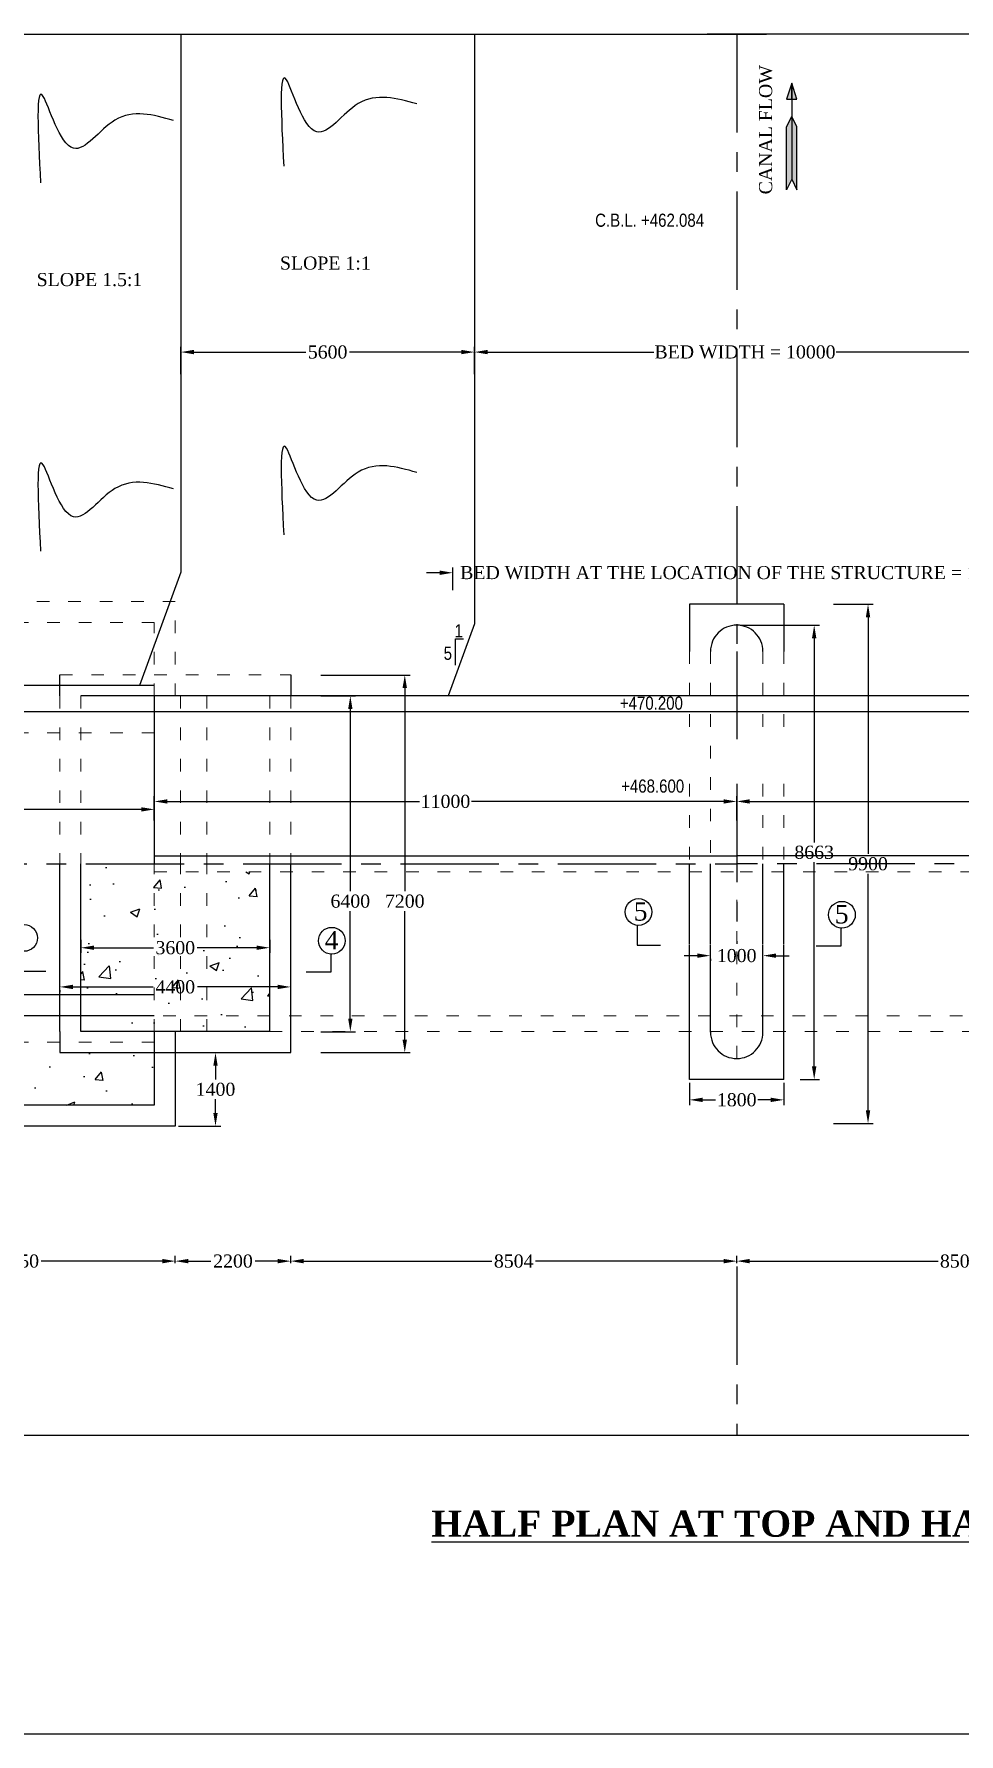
# Model space of a CAD drawing. Header units: millimetres. Extents: x 80 to 6605, y 46 to 2491.
# Drawn here: x 5685 to 5861.4, y 767.8 to 1092 of the extents above; entities that cross this region are included whole.
import ezdxf
from ezdxf.enums import TextEntityAlignment as Align

# ---------------------------------------------------------------- set-up
doc = ezdxf.new("R2010")
doc.units = ezdxf.units.MM
doc.linetypes.add('ACAD_ISO03W100', pattern=[30, 12, -18])
doc.linetypes.add('CENTER', pattern=[2, 1.25, -0.25, 0.25, -0.25])
doc.layers.add('TEXT_GENERAL', color=4, linetype='Continuous')
doc.styles.add('ARIAL NARROW', font='ARIALN.TTF')
doc.styles.get("Standard").update_dxf_attribs({"font": 'times.ttf', "height": 2.5})
doc.styles.add('TNR_2.5', font='times.ttf', dxfattribs={"height": 2.5})
doc.dimstyles.get("Standard").update_dxf_attribs({"dimtxt": 0.18, "dimasz": 0.18, "dimexe": 0.18, "dimexo": 0.0625, "dimgap": 0.09, "dimtad": 0, "dimtih": 1, "dimtoh": 1, "dimdec": 4, "dimzin": 0, "dimdsep": 46, "dimtxsty": 'Standard', "dimcen": 0.09, "dimadec": 0, "dimazin": 0, "dimtfac": 1, "dimtdec": 4, "dimtofl": 0, "dimtmove": 0, "dimatfit": 3, "dimfxl": 1, "dimtolj": 1, "dimtzin": 0, "dimarcsym": 0})
doc.dimstyles.new('STYLE_ESH', dxfattribs={"dimtxt": 2.5, "dimasz": 2.5, "dimexe": 1, "dimexo": 0.625, "dimtad": 0, "dimtih": 1, "dimtoh": 1, "dimdec": 0, "dimlfac": 100, "dimzin": 9, "dimdsep": 46, "dimtxsty": 'TNR_2.5', "dimcen": 2.5, "dimadec": 0, "dimazin": 2, "dimtfac": 1, "dimtdec": 0, "dimtofl": 0, "dimtmove": 2, "dimatfit": 3, "dimfxl": 1, "dimarcsym": 0})

# ---------------------------------------------------------------- blocks, each defined once
blk = doc.blocks.new('*D120')
at = {"color": 0, "lineweight": -2, "transparency": 16777216}
for p, q in [((5809.98, 891.99), (5809.98, 887.74)), ((5827.98, 891.99), (5827.98, 887.74)), ((5812.48, 888.74), (5814.95, 888.74)), ((5825.48, 888.74), (5823.02, 888.74))]:
    blk.add_line(p, q, dxfattribs=at)
at = {"color": 0, "transparency": 16777216}
for points in [[(5812.48, 889.15), (5812.48, 888.32), (5809.98, 888.74)], [(5825.48, 889.15), (5825.48, 888.32), (5827.98, 888.74)]]:
    blk.add_solid(points, dxfattribs=at)
at = {"layer": 'Defpoints', "color": 0, "transparency": 16777216}
for p in [(5809.98, 892.62), (5827.98, 892.62), (5827.98, 888.74)]:
    blk.add_point(p, dxfattribs=at)
at = {"color": 0, "transparency": 16777216, "insert": (5818.98, 888.74), "char_height": 2.5, "attachment_point": 5, "style": 'TNR_2.5'}
blk.add_mtext('1800', dxfattribs=at)
blk = doc.blocks.new('*D121')
at = {"color": 0, "lineweight": -2, "transparency": 16777216}
for p, q in [((5811.48, 916.23), (5808.98, 916.23)), ((5813.98, 915.61), (5813.98, 915.23)), ((5823.98, 916.86), (5823.98, 917.23)), ((5826.48, 916.23), (5828.98, 916.23))]:
    blk.add_line(p, q, dxfattribs=at)
at = {"color": 0, "transparency": 16777216}
for points in [[(5811.48, 916.65), (5811.48, 915.82), (5813.98, 916.23)], [(5826.48, 916.65), (5826.48, 915.82), (5823.98, 916.23)]]:
    blk.add_solid(points, dxfattribs=at)
at = {"layer": 'Defpoints', "color": 0, "transparency": 16777216}
for p in [(5813.98, 916.23), (5823.98, 916.23), (5823.98, 916.23)]:
    blk.add_point(p, dxfattribs=at)
at = {"color": 0, "transparency": 16777216, "insert": (5818.98, 916.23), "char_height": 2.5, "attachment_point": 5, "style": 'TNR_2.5'}
blk.add_mtext('1000', dxfattribs=at)
blk = doc.blocks.new('*D122')
at = {"color": 0, "lineweight": -2, "transparency": 16777216}
for p, q in [((5768.98, 1031.94), (5768.98, 1032.31)), ((5771.48, 1031.31), (5803.15, 1031.31)), ((5869.63, 1031.31), (5837.96, 1031.31)), ((5872.13, 1030.69), (5872.13, 1030.31))]:
    blk.add_line(p, q, dxfattribs=at)
at = {"color": 0, "transparency": 16777216}
for points in [[(5771.48, 1031.73), (5771.48, 1030.9), (5768.98, 1031.31)], [(5869.63, 1031.73), (5869.63, 1030.9), (5872.13, 1031.31)]]:
    blk.add_solid(points, dxfattribs=at)
at = {"layer": 'Defpoints', "color": 0, "transparency": 16777216}
for p in [(5768.98, 1031.31), (5872.13, 1031.31), (5872.13, 1031.31)]:
    blk.add_point(p, dxfattribs=at)
at = {"color": 0, "transparency": 16777216, "insert": (5820.56, 1031.31), "char_height": 2.5, "attachment_point": 5, "style": 'TNR_2.5'}
blk.add_mtext('BED WIDTH = 10000', dxfattribs=at)
blk = doc.blocks.new('*D123')
at = {"color": 0, "lineweight": -2, "transparency": 16777216}
for p, q in [((5712.98, 1027.09), (5712.98, 1032.31)), ((5715.48, 1031.31), (5736.82, 1031.31)), ((5766.48, 1031.31), (5745.14, 1031.31)), ((5768.98, 1027.09), (5768.98, 1032.31))]:
    blk.add_line(p, q, dxfattribs=at)
at = {"color": 0, "transparency": 16777216}
for points in [[(5715.48, 1031.73), (5715.48, 1030.9), (5712.98, 1031.31)], [(5766.48, 1031.73), (5766.48, 1030.9), (5768.98, 1031.31)]]:
    blk.add_solid(points, dxfattribs=at)
at = {"layer": 'Defpoints', "color": 0, "transparency": 16777216}
for p in [(5712.98, 1031.31), (5712.98, 1026.46), (5768.98, 1026.46)]:
    blk.add_point(p, dxfattribs=at)
at = {"color": 0, "transparency": 16777216, "insert": (5740.98, 1031.31), "char_height": 2.5, "attachment_point": 5, "style": 'TNR_2.5'}
blk.add_mtext('5600', dxfattribs=at)
blk = doc.blocks.new('*D124')
at = {"color": 0, "lineweight": -2, "transparency": 16777216}
for p, q in [((5762.35, 989.24), (5759.85, 989.24)), ((5764.85, 985.89), (5764.85, 990.24)), ((5873.74, 983.53), (5873.74, 990.24)), ((5876.24, 989.24), (5878.74, 989.24))]:
    blk.add_line(p, q, dxfattribs=at)
at = {"color": 0, "transparency": 16777216}
for points in [[(5762.35, 989.66), (5762.35, 988.82), (5764.85, 989.24)], [(5876.24, 989.66), (5876.24, 988.82), (5873.74, 989.24)]]:
    blk.add_solid(points, dxfattribs=at)
at = {"layer": 'Defpoints', "color": 0, "transparency": 16777216}
for p in [(5873.74, 989.24), (5764.85, 985.27), (5873.74, 982.91)]:
    blk.add_point(p, dxfattribs=at)
at = {"color": 0, "transparency": 16777216, "insert": (5819.29, 989.24), "char_height": 2.5, "attachment_point": 5, "style": 'TNR_2.5'}
blk.add_mtext('BED WIDTH AT THE LOCATION OF THE STRUCTURE = 11000', dxfattribs=at)
blk = doc.blocks.new('*D198')
at = {"color": 0, "lineweight": -2, "transparency": 16777216}
for p, q in [((5819.61, 979.24), (5834.75, 979.24)), ((5833.75, 976.74), (5833.75, 937.83)), ((5833.75, 895.12), (5833.75, 934.04)), ((5831.11, 892.62), (5834.75, 892.62))]:
    blk.add_line(p, q, dxfattribs=at)
at = {"color": 0, "transparency": 16777216}
for points in [[(5833.33, 976.74), (5834.17, 976.74), (5833.75, 979.24)], [(5833.33, 895.12), (5834.17, 895.12), (5833.75, 892.62)]]:
    blk.add_solid(points, dxfattribs=at)
at = {"layer": 'Defpoints', "color": 0, "transparency": 16777216}
for p in [(5818.98, 979.24), (5830.48, 892.62), (5833.75, 892.62)]:
    blk.add_point(p, dxfattribs=at)
at = {"color": 0, "transparency": 16777216, "insert": (5833.75, 935.93), "char_height": 2.5, "attachment_point": 5, "style": 'TNR_2.5'}
blk.add_mtext('8663', dxfattribs=at)
blk = doc.blocks.new('*D199')
at = {"color": 0, "lineweight": -2, "transparency": 16777216}
for p, q in [((5837.44, 983.24), (5845.02, 983.24)), ((5844.02, 980.74), (5844.02, 935.64)), ((5844.02, 886.74), (5844.02, 931.84)), ((5837.44, 884.24), (5845.02, 884.24))]:
    blk.add_line(p, q, dxfattribs=at)
at = {"color": 0, "transparency": 16777216}
for points in [[(5843.6, 980.74), (5844.44, 980.74), (5844.02, 983.24)], [(5843.6, 886.74), (5844.44, 886.74), (5844.02, 884.24)]]:
    blk.add_solid(points, dxfattribs=at)
at = {"layer": 'Defpoints', "color": 0, "transparency": 16777216}
for p in [(5836.81, 983.24), (5836.81, 884.24), (5844.02, 884.24)]:
    blk.add_point(p, dxfattribs=at)
at = {"color": 0, "transparency": 16777216, "insert": (5844.02, 933.74), "char_height": 2.5, "attachment_point": 5, "style": 'TNR_2.5'}
blk.add_mtext('9900', dxfattribs=at)
blk = doc.blocks.new('*D220')
at = {"color": 0, "lineweight": -2, "transparency": 16777216}
for p, q in [((5739.67, 965.74), (5746.31, 965.74)), ((5745.31, 963.24), (5745.31, 928.5)), ((5745.31, 904.24), (5745.31, 924.71)), ((5739.67, 901.74), (5746.31, 901.74))]:
    blk.add_line(p, q, dxfattribs=at)
at = {"color": 0, "transparency": 16777216}
for points in [[(5744.9, 963.24), (5745.73, 963.24), (5745.31, 965.74)], [(5744.9, 904.24), (5745.73, 904.24), (5745.31, 901.74)]]:
    blk.add_solid(points, dxfattribs=at)
at = {"layer": 'Defpoints', "color": 0, "transparency": 16777216}
for p in [(5739.04, 965.74), (5739.04, 901.74), (5745.31, 901.74)]:
    blk.add_point(p, dxfattribs=at)
at = {"color": 0, "transparency": 16777216, "insert": (5745.31, 926.61), "char_height": 2.5, "attachment_point": 5, "style": 'TNR_2.5'}
blk.add_mtext('6400', dxfattribs=at)
blk = doc.blocks.new('*D221')
at = {"color": 0, "lineweight": -2, "transparency": 16777216}
for p, q in [((5739.67, 969.74), (5756.69, 969.74)), ((5755.69, 967.24), (5755.69, 928.51)), ((5755.69, 900.24), (5755.69, 924.71)), ((5739.67, 897.74), (5756.69, 897.74))]:
    blk.add_line(p, q, dxfattribs=at)
at = {"color": 0, "transparency": 16777216}
for points in [[(5755.27, 967.24), (5756.11, 967.24), (5755.69, 969.74)], [(5755.27, 900.24), (5756.11, 900.24), (5755.69, 897.74)]]:
    blk.add_solid(points, dxfattribs=at)
at = {"layer": 'Defpoints', "color": 0, "transparency": 16777216}
for p in [(5739.04, 969.74), (5739.04, 897.74), (5755.69, 897.74)]:
    blk.add_point(p, dxfattribs=at)
at = {"color": 0, "transparency": 16777216, "insert": (5755.69, 926.61), "char_height": 2.5, "attachment_point": 5, "style": 'TNR_2.5'}
blk.add_mtext('7200', dxfattribs=at)
blk = doc.blocks.new('*D222')
at = {"color": 0, "lineweight": -2, "transparency": 16777216}
for p, q in [((5693.94, 919.26), (5693.94, 916.74)), ((5696.44, 917.74), (5707.77, 917.74)), ((5727.44, 917.74), (5716.12, 917.74)), ((5729.94, 919.26), (5729.94, 916.74))]:
    blk.add_line(p, q, dxfattribs=at)
at = {"color": 0, "transparency": 16777216}
for points in [[(5696.44, 918.16), (5696.44, 917.33), (5693.94, 917.74)], [(5727.44, 918.16), (5727.44, 917.33), (5729.94, 917.74)]]:
    blk.add_solid(points, dxfattribs=at)
at = {"layer": 'Defpoints', "color": 0, "transparency": 16777216}
for p in [(5693.94, 919.89), (5729.94, 919.89), (5729.94, 917.74)]:
    blk.add_point(p, dxfattribs=at)
at = {"color": 0, "transparency": 16777216, "insert": (5711.94, 917.74), "char_height": 2.5, "attachment_point": 5, "style": 'TNR_2.5'}
blk.add_mtext('3600', dxfattribs=at)
blk = doc.blocks.new('*D223')
at = {"color": 0, "lineweight": -2, "transparency": 16777216}
for p, q in [((5733.94, 910.9), (5733.94, 911.27)), ((5689.94, 909.65), (5689.94, 909.27)), ((5692.44, 910.27), (5707.72, 910.27)), ((5731.44, 910.27), (5716.16, 910.27))]:
    blk.add_line(p, q, dxfattribs=at)
at = {"color": 0, "transparency": 16777216}
for points in [[(5692.44, 910.69), (5692.44, 909.85), (5689.94, 910.27)], [(5731.44, 910.69), (5731.44, 909.85), (5733.94, 910.27)]]:
    blk.add_solid(points, dxfattribs=at)
at = {"layer": 'Defpoints', "color": 0, "transparency": 16777216}
for p in [(5689.94, 910.27), (5733.94, 910.27), (5733.94, 910.27)]:
    blk.add_point(p, dxfattribs=at)
at = {"color": 0, "transparency": 16777216, "insert": (5711.94, 910.27), "char_height": 2.5, "attachment_point": 5, "style": 'TNR_2.5'}
blk.add_mtext('4400', dxfattribs=at)
blk = doc.blocks.new('*D242')
at = {"color": 0, "lineweight": -2, "transparency": 16777216}
for p, q in [((5707.94, 941.99), (5707.94, 946.63)), ((5818.98, 941.99), (5818.98, 946.63)), ((5710.44, 945.63), (5758.5, 945.63)), ((5816.48, 945.63), (5768.42, 945.63))]:
    blk.add_line(p, q, dxfattribs=at)
at = {"color": 0, "transparency": 16777216}
for points in [[(5710.44, 946.05), (5710.44, 945.22), (5707.94, 945.63)], [(5816.48, 946.05), (5816.48, 945.22), (5818.98, 945.63)]]:
    blk.add_solid(points, dxfattribs=at)
at = {"layer": 'Defpoints', "color": 0, "transparency": 16777216}
for p in [(5707.94, 945.63), (5707.94, 941.37), (5818.98, 941.37)]:
    blk.add_point(p, dxfattribs=at)
at = {"color": 0, "transparency": 16777216, "insert": (5763.46, 945.63), "char_height": 2.5, "attachment_point": 5, "style": 'TNR_2.5'}
blk.add_mtext('11000', dxfattribs=at)
blk = doc.blocks.new('*D243')
at = {"color": 0, "lineweight": -2, "transparency": 16777216}
for p, q in [((5818.98, 941.99), (5818.98, 946.63)), ((5930.02, 941.99), (5930.02, 946.63)), ((5821.48, 945.63), (5869.54, 945.63)), ((5927.52, 945.63), (5879.46, 945.63))]:
    blk.add_line(p, q, dxfattribs=at)
at = {"color": 0, "transparency": 16777216}
for points in [[(5821.48, 946.05), (5821.48, 945.22), (5818.98, 945.63)], [(5927.52, 946.05), (5927.52, 945.22), (5930.02, 945.63)]]:
    blk.add_solid(points, dxfattribs=at)
at = {"layer": 'Defpoints', "color": 0, "transparency": 16777216}
for p in [(5930.02, 945.63), (5818.98, 941.37), (5930.02, 941.37)]:
    blk.add_point(p, dxfattribs=at)
at = {"color": 0, "transparency": 16777216, "insert": (5874.5, 945.63), "char_height": 2.5, "attachment_point": 5, "style": 'TNR_2.5'}
blk.add_mtext('11000', dxfattribs=at)
blk = doc.blocks.new('*D244')
at = {"color": 0, "lineweight": -2, "transparency": 16777216}
for p, q in [((5587.94, 943.49), (5587.94, 943.12)), ((5590.44, 944.12), (5652.67, 944.12)), ((5705.44, 944.12), (5662.58, 944.12)), ((5707.94, 944.49), (5707.94, 943.12))]:
    blk.add_line(p, q, dxfattribs=at)
at = {"color": 0, "transparency": 16777216}
for points in [[(5590.44, 944.53), (5590.44, 943.7), (5587.94, 944.12)], [(5705.44, 944.53), (5705.44, 943.7), (5707.94, 944.12)]]:
    blk.add_solid(points, dxfattribs=at)
at = {"layer": 'Defpoints', "color": 0, "transparency": 16777216}
for p in [(5587.94, 944.12), (5707.94, 945.12), (5707.94, 944.12)]:
    blk.add_point(p, dxfattribs=at)
at = {"color": 0, "transparency": 16777216, "insert": (5657.62, 944.12), "char_height": 2.5, "attachment_point": 5, "style": 'TNR_2.5'}
blk.add_mtext('12000', dxfattribs=at)
blk = doc.blocks.new('*D267')
at = {"color": 0, "lineweight": -2, "transparency": 16777216}
for p, q in [((5652.44, 857.62), (5652.44, 858.99)), ((5711.94, 857.62), (5711.94, 858.99)), ((5654.94, 857.99), (5678.03, 857.99)), ((5709.44, 857.99), (5686.35, 857.99))]:
    blk.add_line(p, q, dxfattribs=at)
at = {"color": 0, "transparency": 16777216}
for points in [[(5654.94, 858.41), (5654.94, 857.57), (5652.44, 857.99)], [(5709.44, 858.41), (5709.44, 857.57), (5711.94, 857.99)]]:
    blk.add_solid(points, dxfattribs=at)
at = {"layer": 'Defpoints', "color": 0, "transparency": 16777216}
for p in [(5652.44, 857.99), (5652.44, 856.99), (5711.94, 856.99)]:
    blk.add_point(p, dxfattribs=at)
at = {"color": 0, "transparency": 16777216, "insert": (5682.19, 857.99), "char_height": 2.5, "attachment_point": 5, "style": 'TNR_2.5'}
blk.add_mtext('5950', dxfattribs=at)
blk = doc.blocks.new('*D273')
at = {"color": 0, "lineweight": -2, "transparency": 16777216}
for p, q in [((5711.94, 857.62), (5711.94, 858.99)), ((5733.94, 857.62), (5733.94, 858.99)), ((5714.44, 857.99), (5718.73, 857.99)), ((5731.44, 857.99), (5727.15, 857.99))]:
    blk.add_line(p, q, dxfattribs=at)
at = {"color": 0, "transparency": 16777216}
for points in [[(5714.44, 858.41), (5714.44, 857.57), (5711.94, 857.99)], [(5731.44, 858.41), (5731.44, 857.57), (5733.94, 857.99)]]:
    blk.add_solid(points, dxfattribs=at)
at = {"layer": 'Defpoints', "color": 0, "transparency": 16777216}
for p in [(5711.94, 856.99), (5733.94, 857.99), (5733.94, 856.99)]:
    blk.add_point(p, dxfattribs=at)
at = {"color": 0, "transparency": 16777216, "insert": (5722.94, 857.99), "char_height": 2.5, "attachment_point": 5, "style": 'TNR_2.5'}
blk.add_mtext('2200', dxfattribs=at)
blk = doc.blocks.new('*D274')
at = {"color": 0, "lineweight": -2, "transparency": 16777216}
for p, q in [((5733.94, 857.62), (5733.94, 858.99)), ((5818.98, 857.62), (5818.98, 858.99)), ((5736.44, 857.99), (5772.32, 857.99)), ((5816.48, 857.99), (5780.6, 857.99))]:
    blk.add_line(p, q, dxfattribs=at)
at = {"color": 0, "transparency": 16777216}
for points in [[(5736.44, 858.41), (5736.44, 857.57), (5733.94, 857.99)], [(5816.48, 858.41), (5816.48, 857.57), (5818.98, 857.99)]]:
    blk.add_solid(points, dxfattribs=at)
at = {"layer": 'Defpoints', "color": 0, "transparency": 16777216}
for p in [(5733.94, 856.99), (5818.98, 857.99), (5818.98, 856.99)]:
    blk.add_point(p, dxfattribs=at)
at = {"color": 0, "transparency": 16777216, "insert": (5776.46, 857.99), "char_height": 2.5, "attachment_point": 5, "style": 'TNR_2.5'}
blk.add_mtext('8504', dxfattribs=at)
blk = doc.blocks.new('*D275')
at = {"color": 0, "lineweight": -2, "transparency": 16777216}
for p, q in [((5818.98, 857.62), (5818.98, 858.99)), ((5904.02, 857.62), (5904.02, 858.99)), ((5821.48, 857.99), (5857.36, 857.99)), ((5901.52, 857.99), (5865.64, 857.99))]:
    blk.add_line(p, q, dxfattribs=at)
at = {"color": 0, "transparency": 16777216}
for points in [[(5821.48, 858.41), (5821.48, 857.57), (5818.98, 857.99)], [(5901.52, 858.41), (5901.52, 857.57), (5904.02, 857.99)]]:
    blk.add_solid(points, dxfattribs=at)
at = {"layer": 'Defpoints', "color": 0, "transparency": 16777216}
for p in [(5818.98, 856.99), (5904.02, 857.99), (5904.02, 856.99)]:
    blk.add_point(p, dxfattribs=at)
at = {"color": 0, "transparency": 16777216, "insert": (5861.5, 857.99), "char_height": 2.5, "attachment_point": 5, "style": 'TNR_2.5'}
blk.add_mtext('8504', dxfattribs=at)
blk = doc.blocks.new('*D280')
at = {"color": 0, "lineweight": -2, "transparency": 16777216}
for p, q in [((5712.57, 897.74), (5720.61, 897.74)), ((5719.61, 895.24), (5719.61, 892.64)), ((5719.61, 886.24), (5719.61, 888.85)), ((5712.57, 883.74), (5720.61, 883.74))]:
    blk.add_line(p, q, dxfattribs=at)
at = {"color": 0, "transparency": 16777216}
for points in [[(5719.19, 895.24), (5720.02, 895.24), (5719.61, 897.74)], [(5719.19, 886.24), (5720.02, 886.24), (5719.61, 883.74)]]:
    blk.add_solid(points, dxfattribs=at)
at = {"layer": 'Defpoints', "color": 0, "transparency": 16777216}
for p in [(5711.94, 897.74), (5711.94, 883.74), (5719.61, 883.74)]:
    blk.add_point(p, dxfattribs=at)
at = {"color": 0, "transparency": 16777216, "insert": (5719.61, 890.74), "char_height": 2.5, "attachment_point": 5, "style": 'TNR_2.5'}
blk.add_mtext('1400', dxfattribs=at)

msp = doc.modelspace()

# ---------------------------------------------------------------- hatches: boundary and pattern name
h = msp.add_hatch(color=0)
h.paths.add_polyline_path([(5828.46793, 1074.24821), (5829.46793, 1076.24821), (5829.46793, 1064.24821), (5828.46793, 1062.24821), (5828.46793, 1064.24821)])
h.paths.add_polyline_path([(5829.46793, 1079.55252), (5828.46793, 1079.55252), (5829.46793, 1082.55252), (5829.46793, 1082.05252)])
h = msp.add_hatch(color=0)
h.paths.add_polyline_path([(5830.46793, 1074.24821), (5829.46793, 1076.24821), (5829.46793, 1064.24821), (5830.46793, 1062.24821), (5830.46793, 1064.24821)])
h.paths.add_polyline_path([(5829.46793, 1082.55252), (5829.46793, 1079.55252), (5830.46793, 1079.55252)])
h = msp.add_hatch()
h.set_pattern_fill('AR-CONC', color=0, scale=0.1, style=0)
h.set_pattern_definition([(50, (0, 0), (18.218467, -1.59391), [1.905, -20.955]), (355, (0, 0), (-3.52428, 19.105664), [1.524, -16.764]), (100.451, (1.518, -0.133), (14.69425, 17.51167), [1.619, -17.809]), (46.1842, (0, 5.08), (27.1079, -4.20423), [2.8575, -31.4325]), (96.6356, (2.26, 4.73), (23.74042, 24.74256), [2.4285, -26.7135]), (351.184, (0, 5.08), (23.74046, 24.74251), [2.286, -25.146]), (21, (2.54, 3.81), (15.161488, -10.22655), [1.905, -20.955]), (326, (2.54, 3.81), (6.1802, 18.418797), [1.524, -16.764]), (71.4514, (3.803, 2.958), (21.34165, 8.192286), [1.619, -17.809]), (37.5, (0, 0), (0.30886, 8.455504), [0, -16.5608, 0, -17.018, 0, -16.8275]), (7.5, (0, 0), (6.681966, 10.018057), [0, -9.7028, 0, -16.1798, 0, -6.4135]), (327.5, (-5.664, 0), (13.5590595, -0.5728744), [0, -6.35, 0, -19.812, 0, -26.289]), (317.5, (-8.204, 0), (14.812918, 2.54265), [0, -8.255, 0, -13.1572, 0, -18.669])])
h.paths.add_polyline_path([(5707.94263, 887.74468), (5707.94263, 897.74468), (5689.94263, 897.74468), (5689.94263, 899.74468), (5648.44263, 899.74468), (5648.44263, 887.74468)])
h.paths.add_polyline_path([(5548.44263, 898.54678), (5557.94263, 898.54678), (5557.94263, 933.74468), (5548.44263, 933.74468)])
h.paths.add_polyline_path([(5557.94263, 898.54678), (5565.44263, 900.09626), (5565.44263, 933.74468), (5557.94263, 933.74468)])
h.paths.add_polyline_path([(5707.94263, 933.74468), (5693.94263, 933.74468), (5693.94263, 908.74468), (5707.94263, 908.74468)])
h.paths.add_polyline_path([(5729.94263, 932.24468), (5717.94263, 932.24468), (5717.94263, 904.74468), (5729.94263, 904.74468)])
h.paths.add_polyline_path([(5707.94263, 901.74468), (5707.94263, 904.74468), (5693.94263, 904.74468), (5693.94263, 901.74468)])
h.paths.add_polyline_path([(5717.94263, 901.74468), (5729.94263, 901.74468), (5729.94263, 904.74468), (5717.94263, 904.74468)])
h.paths.add_polyline_path([(5717.94263, 904.74468), (5712.94263, 904.74468), (5712.94263, 901.74468), (5717.94263, 901.74468)])
h.paths.add_polyline_path([(5707.94263, 901.74468), (5712.94263, 901.74468), (5712.94263, 904.74468), (5707.94263, 904.74468)])
h.paths.add_polyline_path([(5707.94263, 904.74468), (5712.94263, 904.74468), (5712.94263, 932.24468), (5707.94263, 932.24468)])
h.paths.add_polyline_path([(5712.94263, 904.74468), (5717.94263, 904.74468), (5717.94263, 932.24468), (5712.94263, 932.24468)])
h.paths.add_polyline_path([(5669.04632, 898.14492), (5677.11499, 898.14492), (5677.11499, 894.34445), (5669.04632, 894.34445)], flags=24)
h.paths.add_polyline_path([(5660.58211, 898.14131), (5669.00406, 898.14131), (5669.00406, 894.34805), (5660.58211, 894.34805)], flags=24)
h.paths.add_polyline_path([(5552.9083, 922.48907), (5560.97697, 922.48907), (5560.97697, 918.6886), (5552.9083, 918.6886)], flags=9)
h.paths.add_polyline_path([(5564.20962, 925.052), (5570.8075, 925.052), (5570.8075, 921.25874), (5564.20962, 921.25874)], flags=9)
h.paths.add_polyline_path([(5570.62805, 895.22176), (5578.69672, 895.22176), (5578.69672, 891.42129), (5570.62805, 891.42129)], flags=9)
h.paths.add_polyline_path([(5579.19307, 896.76954), (5587.61503, 896.76954), (5587.61503, 892.97628), (5579.19307, 892.97628)], flags=9)
h.paths.add_polyline_path([(5528.9083, 878.47433), (5536.97697, 878.47433), (5536.97697, 874.68107), (5528.9083, 874.68107)], flags=9)
h.paths.add_polyline_path([(5528.9083, 874.02194), (5536.97697, 874.02194), (5536.97697, 870.22869), (5528.9083, 870.22869)], flags=9)
h.paths.add_polyline_path([(5707.7668, 919.64131), (5716.11846, 919.64131), (5716.11846, 915.84805), (5707.7668, 915.84805)], flags=9)
h.paths.add_polyline_path([(5707.72084, 912.16738), (5716.16443, 912.16738), (5716.16443, 908.37412), (5707.72084, 908.37412)], flags=9)

# ---------------------------------------------------------------- linework, layer by layer
at = {"color": 0}
for p, q in [((5459.87005, 1091.95513), (5824.62957, 1091.95513)), ((5712.98127, 1091.95513), (5712.98127, 989.36048)), ((5768.98127, 1091.95513), (5768.98127, 979.49468)), ((6146.87135, 1091.95513), (5813.33297, 1091.95513)), ((5829.46793, 1082.55252), (5828.46793, 1079.55252)), ((5828.46793, 1079.55252), (5830.46793, 1079.55252)), ((5829.46793, 1082.55252), (5829.46793, 1064.24821)), ((5829.46793, 1082.55252), (5829.46793, 1082.05252)), ((5829.46793, 1079.55252), (5829.46793, 1082.55252)), ((5830.46793, 1079.55252), (5829.46793, 1082.55252)), ((5828.46793, 1074.24821), (5829.46793, 1076.24821)), ((5830.46793, 1074.24821), (5829.46793, 1076.24821)), ((5828.46793, 1064.24821), (5828.46793, 1074.24821)), ((5830.46793, 1064.24821), (5830.46793, 1074.24821)), ((5828.46793, 1062.24821), (5828.46793, 1064.24821)), ((5829.46793, 1064.24821), (5828.46793, 1062.24821)), ((5829.46793, 1064.24821), (5830.46793, 1062.24821)), ((5830.46793, 1062.24821), (5830.46793, 1064.24821)), ((5712.98127, 989.36048), (5705.12098, 967.74468)), ((5827.98127, 983.24468), (5809.98127, 983.24468)), ((5809.98127, 983.24468), (5809.98127, 974.24468)), ((5827.98127, 983.24468), (5827.98127, 974.24468)), ((5768.98127, 979.49468), (5763.98127, 965.74468)), ((5765.35005, 971.60741), (5765.35005, 976.60741)), ((5765.35005, 976.60741), (5766.86509, 976.60741)), ((5818.98127, 974.24468), (5818.98127, 957.49468)), ((5689.94263, 965.74468), (5689.94263, 969.74468)), ((5733.94263, 969.74468), (5733.94263, 965.74468)), ((5707.94263, 967.74468), (5648.44263, 967.74468)), ((5707.94263, 962.74468), (5648.44263, 962.74468)), ((5707.94263, 965.74468), (5693.94263, 965.74468)), ((5707.94263, 965.74468), (5707.94263, 933.74468)), ((5818.98127, 965.74468), (5707.94263, 965.74468)), ((6015.05955, 962.74468), (5707.94263, 962.74468)), ((5930.01991, 965.74468), (5818.98127, 965.74468)), ((5818.98127, 948.99468), (5818.98127, 933.74468)), ((5689.94263, 901.74468), (5689.94263, 933.74468)), ((5693.94263, 901.74468), (5693.94263, 933.74468)), ((5707.94263, 935.24468), (5818.98127, 935.24468)), ((5729.94263, 901.74468), (5729.94263, 933.74468)), ((5733.94263, 901.74468), (5733.94263, 933.74468)), ((5809.98127, 918.49468), (5809.98127, 933.74468)), ((5813.98127, 918.49468), (5813.98127, 933.74468)), ((5930.01991, 935.24468), (5818.98127, 935.24468)), ((5823.98127, 918.49468), (5823.98127, 933.74468)), ((5827.98127, 918.49468), (5827.98127, 933.74468)), ((5800.02956, 922.01826), (5800.02956, 918.22364)), ((5800.02956, 918.22364), (5804.44001, 918.22364)), ((5809.98127, 892.61968), (5809.98127, 918.36968)), ((5813.98127, 901.61968), (5813.98127, 918.36968)), ((5823.98127, 901.61968), (5823.98127, 918.36968)), ((5827.98127, 892.61968), (5827.98127, 918.36968)), ((5682.87516, 913.27281), (5687.2856, 913.27281)), ((5707.94263, 908.74468), (5595.44263, 908.74468)), ((5707.94263, 904.74468), (5648.44263, 904.74468)), ((5689.94263, 901.74468), (5689.94263, 897.74468)), ((5707.94263, 901.74468), (5693.94263, 901.74468)), ((5729.94263, 901.74468), (5707.94263, 901.74468)), ((5707.94263, 901.74468), (5707.94263, 887.74468)), ((5711.94263, 901.74468), (5711.94263, 883.74468)), ((5733.94263, 897.74468), (5733.94263, 901.74468)), ((5689.94263, 897.74468), (5733.94263, 897.74468)), ((5827.98127, 892.61968), (5809.98127, 892.61968)), ((5707.94263, 887.74468), (5648.44263, 887.74468)), ((5711.94263, 883.74468), (5652.44263, 883.74468)), ((5459.87005, 824.80614), (6146.87135, 824.80614)), ((6436.08736, 767.83356), (5426.32373, 767.83356))]:
    msp.add_line(p, q, dxfattribs=at)
at = {"color": 0, "linetype": 'CENTER', "ltscale": 15}
for p, q in [((5818.98127, 1091.95513), (5818.98127, 957.49468)), ((5818.98127, 974.24468), (5818.98127, 957.49468)), ((5818.98127, 948.99468), (5818.98127, 933.74468)), ((5818.98127, 948.99468), (5818.98127, 918.49468)), ((5454.87005, 933.74468), (5818.98127, 933.74468)), ((6152.9516, 933.74468), (5818.98127, 933.74468)), ((5818.98127, 856.99152), (5818.98127, 824.80614))]:
    msp.add_line(p, q, dxfattribs=at)
at = {"color": 0}
for centre in [(5800.25323, 924.55793), (5839.03692, 924.02832), (5683.09882, 919.6071), (5741.77796, 919.07748)]:
    msp.add_circle(centre, 2.54951, dxfattribs=at)
at = {"color": 0, "linetype": 'CENTER', "ltscale": 15}
for centre, start, end in [((5818.98127, 974.24468), 0, 180), ((5818.98127, 901.61968), 180, 360)]:
    msp.add_arc(centre, 5, start, end, dxfattribs=at)
at = {"color": 0}
for points in [[(5757.97991, 1078.61297), (5746.80534, 1078.67555), (5738.90691, 1073.30687), (5733.15803, 1083.20943), (5732.61818, 1066.72917)], [(5711.60071, 1075.46914), (5700.42614, 1075.53172), (5692.52771, 1070.16304), (5686.77883, 1080.0656), (5686.23899, 1063.58534)], [(5757.97991, 1008.36242), (5746.80534, 1008.425), (5738.90691, 1003.05632), (5733.15803, 1012.95889), (5732.61818, 996.47862)], [(5711.60071, 1005.21859), (5700.42614, 1005.28117), (5692.52771, 999.91249), (5686.77883, 1009.81505), (5686.23899, 993.33479)]]:
    msp.add_spline(points, degree=3, dxfattribs=at)
at = {"layer": 'TEXT_GENERAL', "color": 0, "linetype": 'ACAD_ISO03W100', "lineweight": 5, "ltscale": 0.2}
for p, q in [((5711.94263, 983.74468), (5650.44263, 983.74468)), ((5711.94263, 965.74468), (5711.94263, 983.74468)), ((5707.94263, 979.74468), (5646.44263, 979.74468)), ((5707.94263, 965.74468), (5707.94263, 979.74468)), ((5809.98127, 974.24468), (5809.98127, 957.49468)), ((5813.98127, 974.24468), (5813.98127, 933.74468)), ((5823.98127, 974.24468), (5823.98127, 957.49468)), ((5827.98127, 974.24468), (5827.98127, 957.49468)), ((5689.94263, 969.74468), (5733.94263, 969.74468)), ((5689.94263, 965.74468), (5689.94263, 933.74468)), ((5693.94263, 965.74468), (5693.94263, 933.74468)), ((5712.94263, 965.74468), (5712.94263, 933.74468)), ((5717.94263, 965.74468), (5717.94263, 933.74468)), ((5729.94263, 965.74468), (5729.94263, 933.74468)), ((5733.94263, 965.74468), (5733.94263, 933.74468)), ((5707.94263, 958.74468), (5595.44263, 958.74468)), ((5809.98127, 948.99468), (5809.98127, 933.74468)), ((5823.98127, 948.99468), (5823.98127, 933.74468)), ((5827.98127, 948.99468), (5827.98127, 933.74468)), ((5707.94263, 901.74468), (5707.94263, 933.74468)), ((5712.94263, 901.74468), (5712.94263, 933.74468)), ((5717.94263, 901.74468), (5717.94263, 933.74468)), ((5818.98127, 918.49468), (5818.98127, 933.74468)), ((5818.98127, 918.49468), (5818.98127, 933.74468)), ((5707.94263, 932.24468), (5818.98127, 932.24468)), ((5930.01991, 932.24468), (5818.98127, 932.24468)), ((5818.98127, 896.61968), (5818.98127, 918.36968)), ((6030.01991, 904.74468), (5707.94263, 904.74468)), ((5729.94263, 901.74468), (5908.01991, 901.74468)), ((5707.94263, 899.74468), (5648.44263, 899.74468))]:
    msp.add_line(p, q, dxfattribs=at)

# ---------------------------------------------------------------- texts
at = {"color": 0, "insert": (5823.23448, 1061.3789), "char_height": 2.5, "width": 27.6381, "attachment_point": 1, "rotation": 90}
msp.add_mtext('CANAL FLOW', dxfattribs=at)
at = {"color": 0, "attachment_point": 1}
for s, insert, char_height, width in [('SLOPE 1:1', (5731.89064, 1049.53388), 2.5, 25), ('SLOPE 1.5:1', (5685.51144, 1046.39004), 2.5, 25), ('5', (5799.33132, 926.41099), 3.5, 4.365), ('5', (5837.67197, 925.88138), 3.5, 4.365), ('4', (5740.41301, 920.93054), 3.5, 4.365), ('{\\fTimes New Roman|b1|i0|c0|p18;\\LHALF PLAN AT TOP AND HALF PLAN AT BOTTOM}', (5760.75848, 810.44582), 5, 190.25)]:
    msp.add_mtext(s, dxfattribs=dict(at, insert=insert, char_height=char_height, width=width))
at = {"layer": 'TEXT_GENERAL', "color": 0, "lineweight": 5, "style": 'ARIAL NARROW'}
msp.add_text('C.B.L. +462.084', height=2.5, dxfattribs=at).set_placement((5791.98168, 1057.70288), align=Align.TOP_LEFT)
for s, p in [('1', (5765.9967, 978.17761)), ('5', (5763.90827, 973.86527)), ('+470.200', (5802.70844, 964.37825)), ('+468.600', (5802.95708, 948.56325))]:
    msp.add_text(s, height=2.5, dxfattribs=at).set_placement(p, align=Align.MIDDLE)

# ---------------------------------------------------------------- dimensions: what is measured, and where the dimension line sits
at = {"color": 0}
for base, p1, p2, text, picture, middle in [((5872.12957, 1031.31469), (5768.98127, 1031.31469), (5872.12957, 1031.31469), 'BED WIDTH = 10000', '*D122', (5820.55542, 1031.31469)), ((5873.73517, 989.23891), (5764.84904, 985.26976), (5873.73517, 982.90726), 'BED WIDTH AT THE LOCATION OF THE STRUCTURE = 11000', '*D124', (5819.2921, 989.23891)), ((5707.94263, 945.63448), (5818.98127, 941.36968), (5707.94263, 941.36968), '11000', '*D242', (5763.46195, 945.63448))]:
    dim = msp.add_linear_dim(base=base, p1=p1, p2=p2, text=text, dimstyle='STYLE_ESH', dxfattribs=at)
    dim.commit()
    dim.dimension.update_dxf_attribs({"geometry": picture, "text_midpoint": middle})
for base, p1, p2, picture, middle in [((5712.98127, 1031.31469), (5768.98127, 1026.46445), (5712.98127, 1026.46445), '*D123', (5740.98127, 1031.31469)), ((5729.94263, 917.74468), (5693.94263, 919.88655), (5729.94263, 919.88655), '*D222', (5711.94263, 917.74468)), ((5823.98127, 916.23415), (5813.98127, 916.23415), (5823.98127, 916.23415), '*D121', (5818.98127, 916.23415)), ((5733.94263, 910.27075), (5689.94263, 910.27075), (5733.94263, 910.27075), '*D223', (5711.94263, 910.27075)), ((5827.98127, 888.73524), (5809.98127, 892.61968), (5827.98127, 892.61968), '*D120', (5818.98127, 888.73524))]:
    dim = msp.add_linear_dim(base=base, p1=p1, p2=p2, dimstyle='STYLE_ESH', dxfattribs=at)
    dim.commit()
    dim.dimension.update_dxf_attribs({"geometry": picture, "text_midpoint": middle})
for base, p1, p2, picture, middle in [((5844.01912, 884.24468), (5836.8127, 983.24468), (5836.8127, 884.24468), '*D199', (5844.01912, 933.74468)), ((5833.7499732547, 892.6196835342), (5818.981270771, 979.2446835342), (5830.4810885887, 892.6196835342), '*D198', (5833.7499732547, 935.9321835342))]:
    dim = msp.add_linear_dim(base=base, p1=p1, p2=p2, angle=90, dimstyle='STYLE_ESH', dxfattribs=at)
    dim.commit()
    dim.dimension.update_dxf_attribs({"geometry": picture, "text_midpoint": middle})
for base, p1, p2, picture, middle in [((5755.68985, 897.74468), (5739.04235, 969.74468), (5739.04235, 897.74468), '*D221', (5755.68985, 926.60779)), ((5745.31281, 901.74468), (5739.04235, 965.74468), (5739.04235, 901.74468), '*D220', (5745.31281, 926.60779))]:
    dim = msp.add_linear_dim(base=base, p1=p1, p2=p2, angle=90, dimstyle='STYLE_ESH', dxfattribs=at)
    dim.commit()
    dim.dimension.update_dxf_attribs({"geometry": picture, "text_midpoint": middle, "dimtype": 160})
dim = msp.add_linear_dim(base=(5930.01991, 945.63448), p1=(5818.98127, 941.36968), p2=(5930.01991, 941.36968), angle=180, text='11000', dimstyle='STYLE_ESH', dxfattribs=at)
dim.commit()
dim.dimension.update_dxf_attribs({"geometry": '*D243', "text_midpoint": (5874.50059, 945.63448)})
dim = msp.add_linear_dim(base=(5707.94263, 944.11715), p1=(5587.94263, 944.11715), p2=(5707.94263, 945.11715), dimstyle='STYLE_ESH', dxfattribs=at)
dim.commit()
dim.dimension.update_dxf_attribs({"geometry": '*D244', "text_midpoint": (5657.62259, 944.11715), "dimtype": 160})
dim = msp.add_linear_dim(base=(5719.60736, 883.74468), p1=(5711.94263, 897.74468), p2=(5711.94263, 883.74468), angle=90, dimstyle='STYLE_ESH')
dim.commit()
dim.dimension.update_dxf_attribs({"geometry": '*D280', "text_midpoint": (5719.60736, 890.74468)})
for base, p1, p2, picture, middle in [((5652.44263, 857.99152), (5711.94263, 856.99152), (5652.44263, 856.99152), '*D267', (5682.19263, 857.99152)), ((5733.94263, 857.99152), (5711.94263, 856.99152), (5733.94263, 856.99152), '*D273', (5722.94263, 857.99152)), ((5818.98127, 857.99152), (5733.94263, 856.99152), (5818.98127, 856.99152), '*D274', (5776.46195, 857.99152)), ((5904.01991, 857.99152), (5818.98127, 856.99152), (5904.01991, 856.99152), '*D275', (5861.50059, 857.99152))]:
    dim = msp.add_linear_dim(base=base, p1=p1, p2=p2, dimstyle='STYLE_ESH')
    dim.commit()
    dim.dimension.update_dxf_attribs({"geometry": picture, "text_midpoint": middle})

# ---------------------------------------------------------------- leaders
for points in [[(5838.84946, 921.40436), (5838.84946, 918.06349), (5834.15433, 918.06349)], [(5741.5905, 916.45352), (5741.5905, 913.11266), (5736.89537, 913.11266)]]:
    msp.add_leader(points, dimstyle='Standard', override={"dimgap": 0.09, "dimtad": 0}, dxfattribs=at)

doc.saveas('drawing.dxf')
